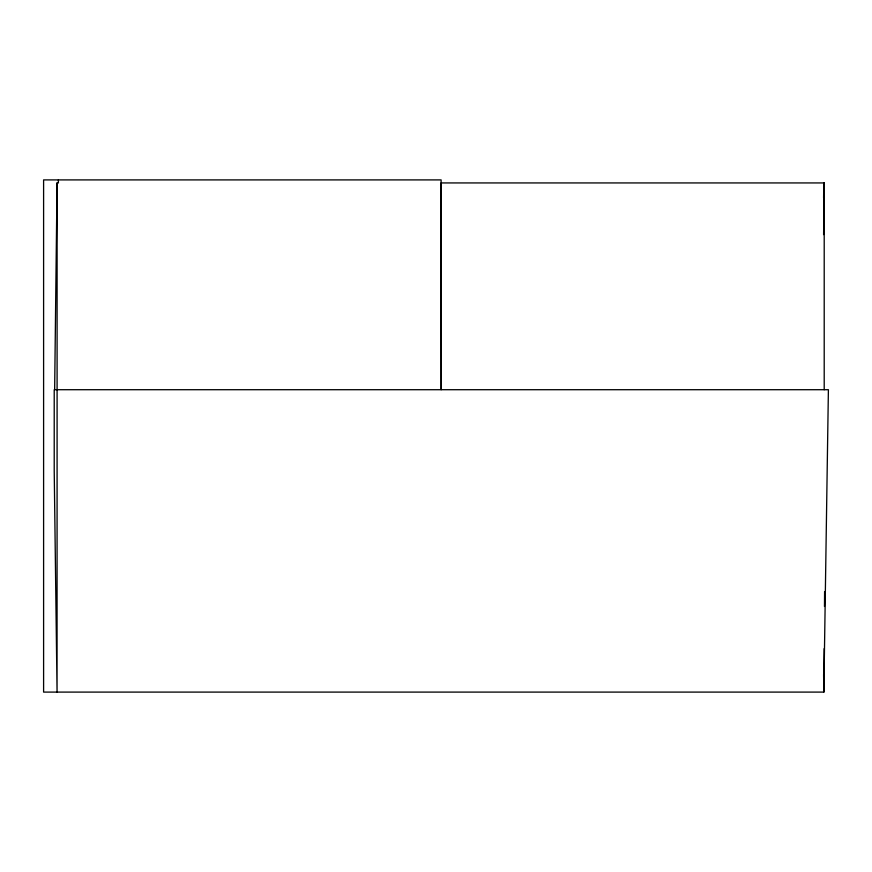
<?xml version="1.0" encoding="UTF-8"?>
<svg xmlns="http://www.w3.org/2000/svg" width="872" height="872" viewBox="0 0 872 872"><rect width="100%" height="100%" fill="white"/><g stroke="black" fill="none" stroke-linecap="round" stroke-linejoin="round"><path stroke-width="1.31" d="M824.16 648.615L823.833 692.096L43.6 692.096L43.6 179.905L441.112 179.905L441.188 389.708L441.058 182.935L824.204 182.935L824.204 389.708M824.476 606.487L824.596 591.543M54.653 389.708L57.062 182.935L58.391 182.935L58.391 179.905M823.604 197.9L823.778 182.935M823.604 234.623L824.204 182.935M823.604 674.427L823.833 692.096L828.4 389.708L54.217 389.708L54.217 470.618L57.062 692.096L57.116 182.935"/></g></svg>
